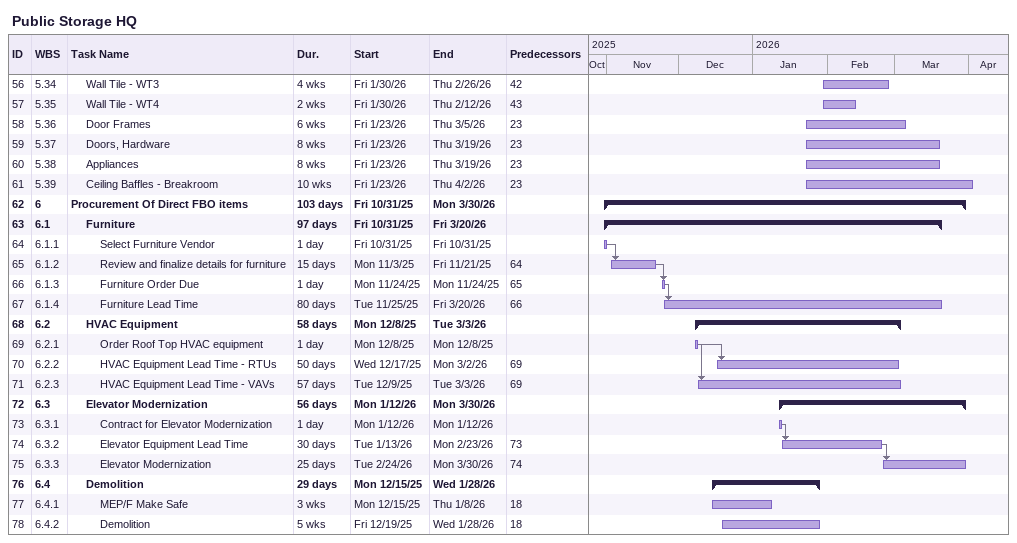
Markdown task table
Public Storage HQ

| ID | WBS | Task | Duration | Start | Finish | Predecessors |
|---|---|---|---|---|---|---|
| 56 | 5.34 | Wall Tile - WT3 | 4w | 2026-01-30 | 2026-02-26 | 42 |
| 57 | 5.35 | Wall Tile - WT4 | 2w | 2026-01-30 | 2026-02-12 | 43 |
| 58 | 5.36 | Door Frames | 6w | 2026-01-23 | 2026-03-05 | 23 |
| 59 | 5.37 | Doors, Hardware | 8w | 2026-01-23 | 2026-03-19 | 23 |
| 60 | 5.38 | Appliances | 8w | 2026-01-23 | 2026-03-19 | 23 |
| 61 | 5.39 | Ceiling Baffles - Breakroom | 10w | 2026-01-23 | 2026-04-02 | 23 |
| 62 | 6 | **Procurement Of Direct FBO items** | 103d | 2025-10-31 | 2026-03-30 |  |
| 63 | 6.1 | **Furniture** | 97d | 2025-10-31 | 2026-03-20 |  |
| 64 | 6.1.1 | Select Furniture Vendor | 1d | 2025-10-31 | 2025-10-31 |  |
| 65 | 6.1.2 | Review and finalize details for furniture | 15d | 2025-11-03 | 2025-11-21 | 64 |
| 66 | 6.1.3 | Furniture Order Due | 1d | 2025-11-24 | 2025-11-24 | 65 |
| 67 | 6.1.4 | Furniture Lead Time | 80d | 2025-11-25 | 2026-03-20 | 66 |
| 68 | 6.2 | **HVAC Equipment** | 58d | 2025-12-08 | 2026-03-03 |  |
| 69 | 6.2.1 | Order Roof Top HVAC equipment | 1d | 2025-12-08 | 2025-12-08 |  |
| 70 | 6.2.2 | HVAC Equipment Lead Time - RTUs | 50d | 2025-12-17 | 2026-03-02 | 69 |
| 71 | 6.2.3 | HVAC Equipment Lead Time - VAVs | 57d | 2025-12-09 | 2026-03-03 | 69 |
| 72 | 6.3 | **Elevator Modernization** | 56d | 2026-01-12 | 2026-03-30 |  |
| 73 | 6.3.1 | Contract for Elevator Modernization | 1d | 2026-01-12 | 2026-01-12 |  |
| 74 | 6.3.2 | Elevator Equipment Lead Time | 30d | 2026-01-13 | 2026-02-23 | 73 |
| 75 | 6.3.3 | Elevator Modernization | 25d | 2026-02-24 | 2026-03-30 | 74 |
| 76 | 6.4 | **Demolition** | 29d | 2025-12-15 | 2026-01-28 |  |
| 77 | 6.4.1 | MEP/F Make Safe | 3w | 2025-12-15 | 2026-01-08 | 18 |
| 78 | 6.4.2 | Demolition | 5w | 2025-12-19 | 2026-01-28 | 18 |
